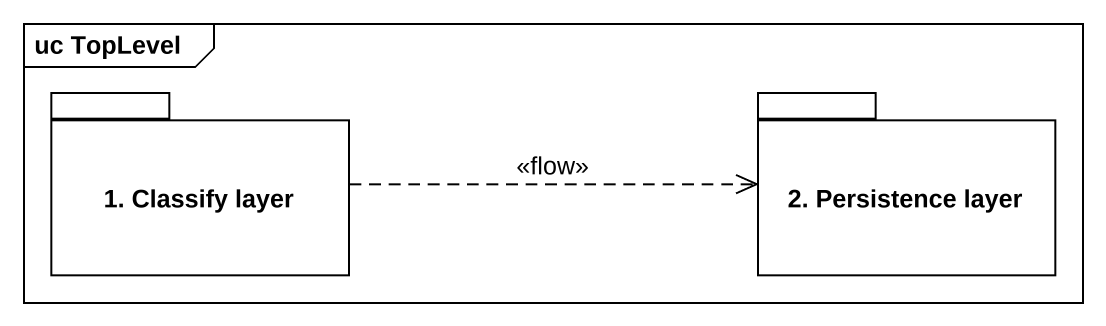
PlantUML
@startuml
mainframe uc TopLevel
package "1. Classify layer" as p1_Classify_layer {
}
package "2. Persistence layer" as p2_Persistence_layer {
}
p1_Classify_layer .right.> p2_Persistence_layer : <<flow>>
@enduml
